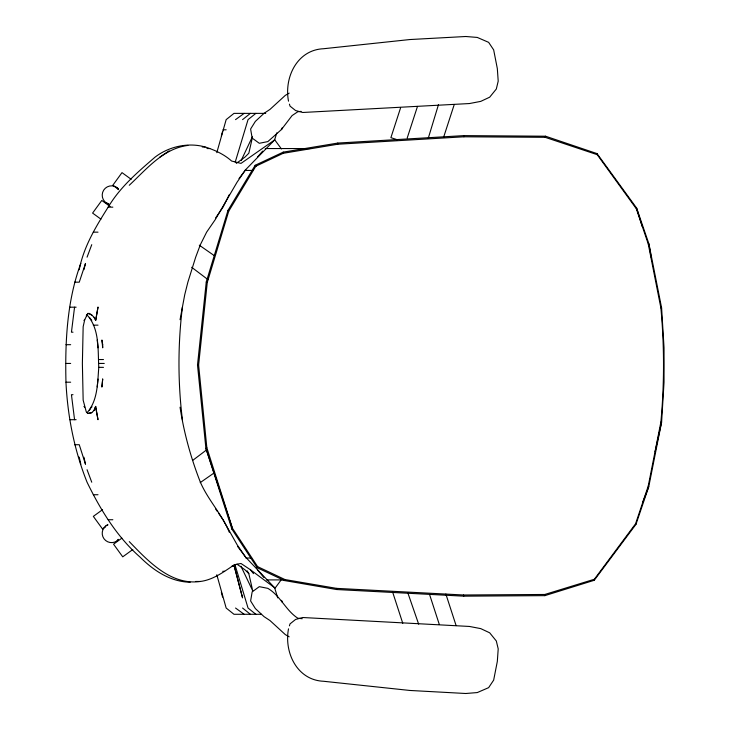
<?xml version="1.0" encoding="UTF-8"?>
<svg xmlns="http://www.w3.org/2000/svg" width="730" height="730" viewBox="0 0 730 730"><rect width="100%" height="100%" fill="white"/><g stroke="black" fill="none" stroke-linecap="round" stroke-linejoin="round"><path stroke-width="1.09" d="M597.067 153.619L597.204 154.669L636.295 208.734L648.222 243.875L660.887 307.951A380.951 233.29 -90 0 1 660.887 422.049L648.222 486.125L635.574 523.766L594.339 579.264L544.781 594.476L463.541 594.996L336.539 588.362L284.974 579.556L257.626 566.644L232.359 528.1L206.845 447.736L198.615 365L207.265 282.483L228.709 211.244L255.838 166.212L283.185 153.3L283.24 152.132L337.771 143.071L463.961 135.616L545.556 136.209L597.067 153.619L636.606 208.032L648.906 243.875L661.608 307.951L664.035 347.809L664.035 382.191L661.608 422.049L648.76 486.7L635.976 524.332L594.247 580.286L544.872 595.644L463.732 596.164L336.63 589.53L284.39 580.542L257.161 567.703L231.903 529.15L205.896 448.357L197.501 365L206.252 282.008L227.997 210.359L255.181 165.281L283.24 152.132M283.185 153.3L337.716 144.239L337.771 143.071M337.716 144.239L463.906 136.793L463.961 135.616M190.22 582.248C170.482 581.81 153.756 570.705 140.206 557.245C116.864 536.76 100.539 509.868 87.062 482.22C74.35 450.383 67.607 416.438 65.965 382.201C65.025 342.324 66.85 301.18 80.811 263.421M87.062 412.678C97.911 400.578 97.501 382.62 98.787 367.354C97.783 349.916 99.764 328.783 87.062 314.995M594.247 580.286L594.339 579.264M74.56 307.184L71.44 332.187L73 332.187M182.4 307.184C177.837 344.46 177.837 382.429 182.4 419.704M97.227 386.891L98.002 379.071M95.657 320.461L98.002 307.184L95.657 320.461L94.097 317.34L91.752 314.995L89.407 313.435L87.846 313.435L84.726 319.685L83.156 326.721L82.38 363.44L83.156 400.168L86.286 411.893L87.846 413.454L91.752 412.678L94.097 410.333L95.657 406.427L94.097 410.333M180.054 319.685L184.745 294.674L187.875 282.172L195.686 257.17L200.376 244.669L206.626 232.158L215.222 219.657L237.104 182.144L245.7 169.643L274.617 139.95L276.798 132.842M655.065 451.879L661.608 422.049L660.887 422.049M252.489 137.121L248.821 153.236L244.915 157.142L236.319 163.392M83.941 269.671L85.501 263.421L79.251 282.172L74.56 282.172M221.345 136.045L222.595 131.354M216.801 152.67L226.163 119.629L233.974 113.378L265.702 113.378M235.215 162.124L248.045 119.629L255.856 113.378M428.2 138.454L438.456 104.719M288.514 628.822C283.934 652.392 297.046 680.15 323.509 681.263L409.813 690.452L465.776 693.5L477.274 692.569L488.635 687.651L493.662 680.123L497.331 661.389L498.207 648.87L496.318 640.986L489.693 632.819L480.751 628.621L469.417 626.449L302.713 617.516L295.559 619.478L290.038 623.876L289.427 625.847M400.551 107.94L390.897 137.66L397.266 139.731M407.203 138.034L417.487 106.397M443.63 137.194L454.261 104.472M87.062 257.17L91.752 244.669M463.906 136.793L545.137 137.313L545.556 136.209M642.601 502.587L648.76 486.7L648.222 486.125M636.295 208.734L636.606 208.032L642.245 226.492M257.161 567.703L257.626 566.644M241.137 160.591L252.251 137.067M274.617 139.95L241.01 163.392L231.629 161.047C225.333 155.39 217.677 151.439 209.756 148.546C191.862 141.456 170.172 145.507 155.052 157.142C137.76 172.079 119.994 187.19 108.168 207.156C95.895 226.583 83.64 246.795 79.251 269.671L78.466 269.671M89.407 410.333L91.752 406.427L91.752 407.203M229.293 194.654L223.033 207.156L215.669 217.868M232.478 528.1L231.903 529.15L232.359 528.1L205.896 448.357L206.845 447.736M282.446 127.659L281.369 129.611L267.837 141.602L259.296 143.29L253.054 138.727M282.492 127.714L281.369 129.611L292.082 115.586L297.794 111.763L301.098 111.362M284.39 580.542L284.974 579.556M86.286 315.78L87.846 313.435L91.752 314.995M275.009 588.243L281.442 579.51M239.002 178.576L245.7 169.643M117.092 540.839L118.315 539.333M257.416 157.142L262.618 151.128M129.265 185.274C146.465 169.278 163.018 148.591 187.875 145.425M83.941 320.461L84.726 319.685M169.114 150.891L159.742 157.142M242.57 119.629L250.39 113.378M192.583 460.484L207.092 449.507M235.544 119.629L244.139 113.378M102.538 509.695L93.34 516.375L102.528 529.022L105.686 526.722M121.883 538.138L113.551 544.197L122.74 556.835L132.796 549.526M200.23 482.612L214.218 472.858M129.265 541.614C147.98 560.832 170.592 585.661 200.376 581.463C212.138 579.994 222.148 573.014 231.629 566.617L236.319 564.272L241.01 563.496L250.39 569.747L274.617 587.723L277.738 597.879M289.171 93.139L285.339 95.347L269.981 109.409L264.05 113.314L255.354 121.399L250.609 129.009L252.16 138.079M106.069 525.673L107.885 524.97M87.846 413.454L91.752 412.678M223.033 129.794L226.163 129.794M202.246 146.986L205.066 146.986M206.937 148.546L209.756 148.546M265.255 148.546L309.62 148.546M244.778 170.428L252.744 170.428M108.168 207.156L112.849 207.156M93.321 232.158L98.002 232.158M648.222 243.875L648.906 243.875L651.206 257.371M69.87 307.184L76.121 307.184M660.887 307.951L661.608 307.951M93.321 325.151L98.002 325.151M65.965 344.688L70.655 344.688M98.787 359.534L103.478 359.534M65.965 363.44L70.655 363.44M98.787 363.44L104.253 363.44M197.501 365L198.615 365M98.787 367.354L103.478 367.354M65.965 382.201L70.655 382.201M73 394.702L71.44 394.702L74.56 419.704M69.87 419.704L76.121 419.704M74.56 444.716L79.251 444.716L85.501 464.253L83.941 457.217M78.466 457.217L79.251 457.217L80.811 464.253M93.321 494.73L98.002 494.73M108.168 519.733L112.849 519.733M245.919 558.021L251.604 558.021M232.103 565.841L233.974 565.841M222.723 571.307L224.603 571.307M266.395 579.903L283.459 579.903M195.686 581.463L200.376 581.463M261.413 614.286L233.974 614.286L226.163 608.035L216.801 574.765M302.202 618.73L297.794 618.191C285.832 610.49 280.439 595.78 267.837 588.353L259.296 586.664L252.16 591.884L250.609 600.945L255.354 608.555L264.05 616.64L269.981 620.546L285.339 634.616L289.171 636.815M545.137 137.313L597.204 154.669M106.069 202.785L108.788 203.825M206.252 282.008L207.265 282.483M199.299 245.189L214.218 255.6M131.19 179.306L122.001 172.627L112.812 185.274L115.185 186.999M115.97 187.573L118.561 189.453M118.589 189.663L117.092 187.61L118.315 189.116M110.121 206.499L101.789 200.449L92.6 213.087L100.932 219.146M235.544 608.035L244.139 614.286M191.671 267.28L208.004 279.636M255.856 614.286L248.045 608.035L234.896 564.463M242.57 608.035L250.39 614.286M91.752 320.461L89.407 317.34M83.941 406.427L84.726 407.203M240.927 566.188L252.735 590.844L248.821 573.652L244.915 569.747L237.104 564.272M237.661 546.524L245.7 557.245L274.617 587.723M255.947 166.212L255.181 165.281L255.838 166.212M257.416 569.747L263.785 577.448M227.997 210.359L228.709 211.244M250.39 569.747L253.511 573.652M274.361 139.33L281.442 148.938M635.574 523.766L635.976 524.332M215.669 509.02L217.513 511.693M218.735 513.482L223.033 519.733L237.104 544.735L245.7 557.245M94.097 317.34L95.657 319.685M282.492 602.25L281.369 600.343L282.446 602.296M247.123 570.778L248.821 573.652M229.293 532.234C221.929 514.23 208.068 500.004 200.376 482.22C190.922 458.029 183.951 432.899 180.054 407.203M87.062 469.719L91.752 482.22M407.887 593.015L418.673 624.177M445.866 594.056L456.113 625.619M429.614 594.64L439.277 624.369M392.667 592.185L402.777 623.311M288.514 101.178C283.934 77.608 297.046 49.85 323.509 48.737L409.813 39.548L465.776 36.5L477.274 37.431L488.635 42.349L493.662 49.877L497.331 68.611L498.207 81.13L496.318 89.014L489.693 97.181L480.751 101.379L469.417 103.55L302.713 112.484L295.559 110.522L290.038 106.124L289.427 104.153M221.345 592.404L222.595 597.094M233.974 565.057L242.57 597.879L233.938 564.974M95.657 407.203L98.002 419.704L95.657 406.427M97.227 339.998L98.002 347.818M463.541 594.996L463.732 596.164M544.781 594.476L544.872 595.644M336.539 588.362L336.63 589.53M108.697 204.117A9.38 9.38 0 0 1 103.715 190.101A9.38 9.38 0 0 1 118.543 188.915M118.543 539.543A9.38 9.38 0 0 1 103.998 538.767A9.38 9.38 0 0 1 107.757 524.697M102.693 379.071L101.917 386.891L102.693 379.071M102.693 344.688L101.917 339.998L102.693 347.818L102.693 344.688"/></g></svg>
